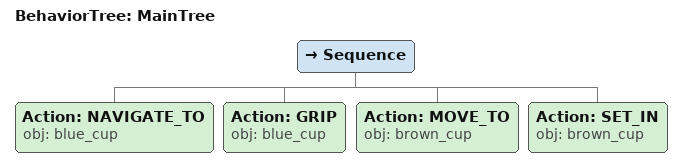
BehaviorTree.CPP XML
<root main_tree_to_execute="MainTree">
  <BehaviorTree ID="MainTree">
    <Sequence>
      <!-- Navigate to blue_cup -->
      <Action ID="NAVIGATE_TO" obj="blue_cup" />
      <!-- Grip blue_cup -->
      <Action ID="GRIP" obj="blue_cup" />
      <!-- Move to brown_cup -->
      <Action ID="MOVE_TO" obj="brown_cup" />
      <!-- Set in brown_cup -->
      <Action ID="SET_IN" obj="brown_cup" />
    </Sequence>
  </BehaviorTree>
</root>
